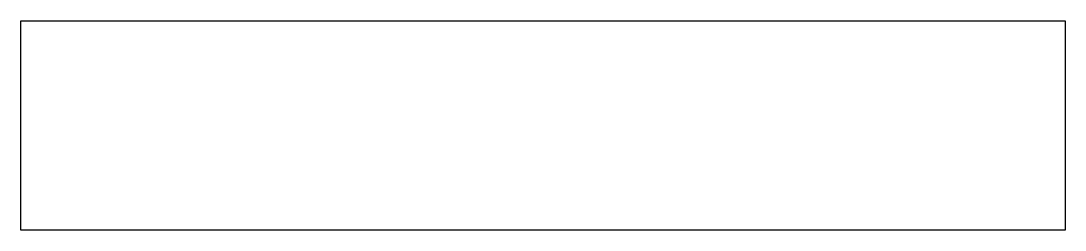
# Model space of a CAD drawing. Header units: metres. Extents: x -18.5 to 13.8, y -1.1 to 46.5.
# Drawn here: x -18.55 to 13.75, y 40.04 to 46.5 of the extents above.
import ezdxf

# ---------------------------------------------------------------- set-up
doc = ezdxf.new("R2010")
doc.units = ezdxf.units.M

msp = doc.modelspace()

# ---------------------------------------------------------------- linework, layer by layer
for p, q in [((-18.55, 45.753), (-18.55, 46.5)), ((-18.55, 46.5), (-18.046, 46.5)), ((-18.046, 46.5), (-16.919, 46.5)), ((-16.919, 46.5), (-12.853, 46.5)), ((-12.853, 46.5), (-12.661, 46.5)), ((-12.661, 46.5), (-12.407, 46.5)), ((-12.407, 46.5), (-12.104, 46.5)), ((-12.104, 46.5), (-11.775, 46.5)), ((-12.104, 46.5), (-12.104, 46.5)), ((-11.775, 46.5), (-11.452, 46.5)), ((-11.452, 46.5), (-11.164, 46.5)), ((-11.164, 46.5), (-10.941, 46.5)), ((-10.941, 46.5), (-10.802, 46.5)), ((-10.802, 46.5), (-3.132, 46.5)), ((-3.132, 46.5), (-2.412, 46.5)), ((-2.412, 46.5), (10.241, 46.5)), ((10.241, 46.5), (10.331, 46.5)), ((10.331, 46.5), (10.501, 46.5)), ((10.501, 46.5), (10.74, 46.5)), ((10.74, 46.5), (11.027, 46.5)), ((11.027, 46.5), (11.335, 46.5)), ((11.335, 46.5), (11.632, 46.5)), ((11.632, 46.5), (11.894, 46.5)), ((11.894, 46.5), (12.101, 46.5)), ((12.101, 46.5), (12.244, 46.5)), ((12.244, 46.5), (13.75, 46.5)), ((13.75, 46.5), (13.75, 42.489)), ((-18.55, 45.713), (-18.55, 45.753)), ((-18.55, 45.632), (-18.55, 45.713)), ((-18.55, 45.511), (-18.55, 45.632)), ((-18.55, 45.355), (-18.55, 45.511)), ((-18.55, 41.89), (-18.55, 45.355)), ((13.75, 42.489), (13.75, 40.037)), ((-18.55, 41.844), (-18.55, 41.89)), ((-18.55, 41.786), (-18.55, 41.844)), ((-18.55, 40.037), (-18.55, 41.786)), ((-18.125, 40.037), (-18.55, 40.037)), ((-17.931, 40.037), (-18.125, 40.037)), ((12.396, 40.037), (-17.931, 40.037)), ((13.424, 40.037), (12.396, 40.037)), ((13.618, 40.037), (13.424, 40.037)), ((13.75, 40.037), (13.618, 40.037))]:
    msp.add_line(p, q)

doc.saveas('drawing.dxf')
